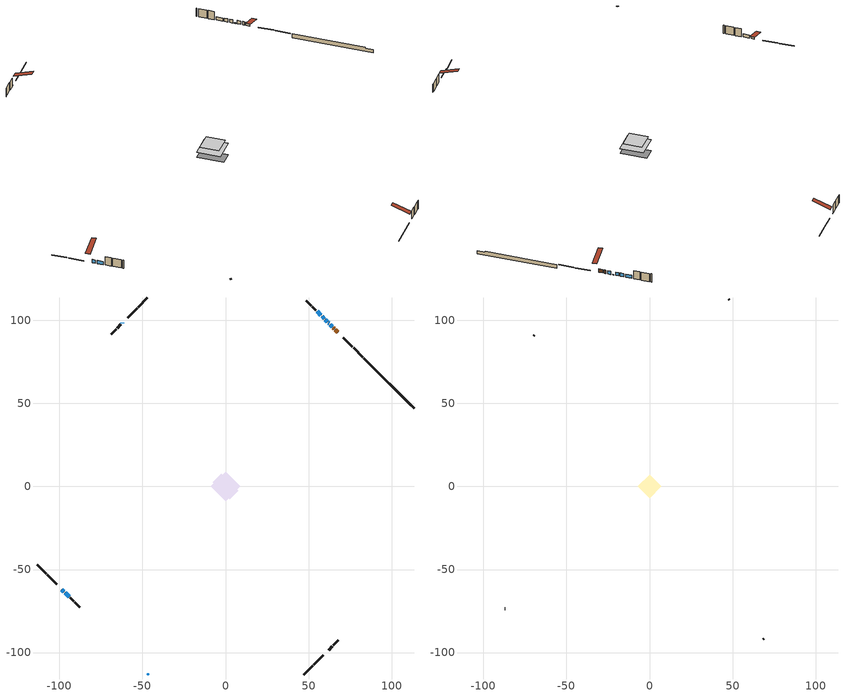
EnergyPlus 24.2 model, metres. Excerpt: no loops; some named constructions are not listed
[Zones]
conditioned space
 floor adiabatic (AdiabaticFloorConstruction): -8.88,0 0,8.88 8.88,0 0,-8.88 z3.05
 floor foundation (Slab1 construction): -7.53,2.52 -2.52,7.53 7.53,-2.52 2.52,-7.53 z-1.7
 wall outside (RimJoist1 construction): 47.02,-113.51 52.63,-107.9 / -113.51,-47.02 -107.9,-52.63 / -47.02,113.51 -52.63,107.9 / 82.72,77.8 77.11,83.41 z0.61:0.91
 wall outside (RimJoist2 construction): 53.28,-107.24 58.93,-101.59 / -107.24,-53.28 -101.59,-58.93 / -53.28,107.24 -58.93,101.59 / 76.46,84.07 70.81,89.72 z0.61:0.91
 wall outside (AdiabaticWallConstruction 1): 67.68,92.85 66.2,94.33 / 65.55,94.98 64.96,95.57 z0.61:2.64
 wall outside (AdiabaticWallConstruction): 64.31,96.22 63.01,97.52 / 59.44,101.09 58.15,102.38 z0.61:2.64; 62.36,98.17 61.93,98.6 / -62.06,98.47 -62.28,98.25 z0.61:0.95; 61.28,99.25 60.1,100.43 z0.61:2.47; -98.47,-62.06 -97.28,-63.25 / 57.49,103.04 55.13,105.4 z0.61:2.48; -96.62,-63.91 -94.24,-66.29 z0.61:2.49
 wall outside (Wall1 construction): 62.06,-98.47 64.28,-96.25 / -93.58,-66.95 -91.37,-69.16 / -62.93,97.6 -65.15,95.38 / 54.47,106.06 52.26,108.27 z0.61:5.49
 wall outside (Wall2 construction): 64.93,-95.6 67.93,-92.6 / -90.71,-69.82 -87.71,-72.82 / -65.8,94.73 -68.8,91.73 / 51.6,108.93 48.6,111.93 z0.61:5.49
 wall foundation (FoundationWall1 construction): 83.38,77.15,-1.7 83.38,77.15,0.61 110.5,50.03,0.61 110.5,50.03,0.15 113.51,47.02,0.15 113.51,47.02,-1.7
 window (WindowConstruction): 64.3,96.22 63.01,97.52 z0.61:2.64
 window (WindowConstruction 6): 62.35,98.17 61.93,98.6 z0.61:0.95
 window (WindowConstruction 7): -62.06,98.47 -62.27,98.25 z0.61:0.95
 window (WindowConstruction 1): 61.27,99.25 60.1,100.43 z0.61:2.47
 window (WindowConstruction 2): -98.47,-62.06 -97.28,-63.25 z0.61:2.48
 window (WindowConstruction 3): 59.44,101.09 58.15,102.38 z0.61:2.64
 window (WindowConstruction 4): 57.49,103.04 55.13,105.4 z0.61:2.48
 window (WindowConstruction 5): -96.62,-63.91 -94.24,-66.29 z0.61:2.49
 door (Door): 67.68,92.85 66.2,94.33 z0.61:2.64
 door (Door 1): 65.55,94.98 64.96,95.57 z0.61:2.64
 ceiling adiabatic (AdiabaticFloorConstruction): 0,-8.88 8.88,0 0,8.88 -8.88,0 z3.05
 roof outside (AdiabaticRoofConstruction): -46.14,-113.51,5.49 -46.14,-112.68,5.77 -47.02,-112.68,5.77 -47.02,-113.51,5.49
 skylight (SkylightConstruction): -46.14,-113.51,5.49 -46.14,-112.68,5.76 -47.02,-112.68,5.76 -47.02,-113.51,5.49
attic - vented
 floor to conditioned space (Floor1 construction Reversed): -7.07,0 0,7.07 7.07,0 0,-7.07 z5.49
 wall outside (Wall3 construction): 68.59,-91.94 68.86,-91.67 / -87.06,-73.47 -86.79,-73.74 / -69.46,91.07 -69.73,90.8 / 47.94,112.59 47.67,112.85 z0.61:5.49
 roof outside (Roof1 construction): 61.41,-99.12,5.49 54.52,-92.23,8.73 52.7,-94.05,8.73 59.59,-100.94,5.49; -99.12,-61.41,5.49 -92.23,-54.52,8.73 -94.05,-52.7,8.73 -100.94,-59.59,5.49; -61.41,99.12,5.49 -54.52,92.23,8.73 -52.7,94.05,8.73 -59.59,100.94,5.49; 68.34,92.19,5.49 61.45,85.3,8.73 63.26,83.49,8.73 70.15,90.38,5.49
[Material] Roughness=Rough; Thermal Absorptance=0.9
Name | Thickness {m} | Conductivity {W/m-K} | Density {kg/m3} | Specific Heat {J/kg-K} | Solar Absorptance | Visible Absorptance
ceiling loosefill ins | 0.169333 | 0.0480833 | 16.02 | 1046.75 | 0.7 | 0.7
ceiling stud and cavity | 0.1397 | 0.144249 | 65.682 | 1177.47 | 0.7 | 0.7
gypsum board | 0.0127 | 0.160291 | 801 | 837.4 | 0.6 | 0.6
[Construction]
Floor1 construction: ceiling loosefill ins, ceiling stud and cavity, gypsum board
[Schedule:Day:Interval]
interior lighting schedule day: No, 01:00, 0.108182, 04:00, 0.0901515, 05:00, 0.0991667, 06:00, 0.162273, 07:00, 0.270455, 08:00, 0.342576, 10:00, 0.369621, 11:00, 0.351591, 12:00, 0.333561, 13:00, 0.324545, 14:00, 0.31553, 15:00, 0.333561, 16:00, 0.369621, 17:00, 0.450758, 18:00, 0.585985, 19:00, 0.775303, 20:00, 0.955606, 21:00, 0.991667, 22:00, 0.712197, 23:00, 0.360606, 24:00, 0.162273
interior lighting schedule day 1: No, 01:00, 0.100909, 04:00, 0.0840909, 05:00, 0.0925, 06:00, 0.151364, 07:00, 0.252273, 08:00, 0.319545, 10:00, 0.344773, 11:00, 0.327955, 12:00, 0.311136, 13:00, 0.302727, 14:00, 0.294318, 15:00, 0.311136, 16:00, 0.344773, 17:00, 0.420455, 18:00, 0.546591, 19:00, 0.723182, 20:00, 0.891364, 21:00, 0.925, 22:00, 0.664318, 23:00, 0.336364, 24:00, 0.151364
interior lighting schedule day 2: No, 01:00, 0.0927273, 04:00, 0.0772727, 05:00, 0.085, 06:00, 0.139091, 07:00, 0.231818, 08:00, 0.293636, 10:00, 0.316818, 11:00, 0.301364, 12:00, 0.285909, 13:00, 0.278182, 14:00, 0.270455, 15:00, 0.285909, 16:00, 0.316818, 17:00, 0.386364, 18:00, 0.502273, 19:00, 0.664545, 20:00, 0.819091, 21:00, 0.85, 22:00, 0.610455, 23:00, 0.309091, 24:00, 0.139091
interior lighting schedule day 3: No, 01:00, 0.0845455, 04:00, 0.0704545, 05:00, 0.0775, 06:00, 0.126818, 07:00, 0.211364, 08:00, 0.267727, 10:00, 0.288864, 11:00, 0.274773, 12:00, 0.260682, 13:00, 0.253636, 14:00, 0.246591, 15:00, 0.260682, 16:00, 0.288864, 17:00, 0.352273, 18:00, 0.457955, 19:00, 0.605909, 20:00, 0.746818, 21:00, 0.775, 22:00, 0.556591, 23:00, 0.281818, 24:00, 0.126818
interior lighting schedule day 4: No, 01:00, 0.0763636, 04:00, 0.0636364, 05:00, 0.07, 06:00, 0.114545, 07:00, 0.190909, 08:00, 0.241818, 10:00, 0.260909, 11:00, 0.248182, 12:00, 0.235455, 13:00, 0.229091, 14:00, 0.222727, 15:00, 0.235455, 16:00, 0.260909, 17:00, 0.318182, 18:00, 0.413636, 19:00, 0.547273, 20:00, 0.674545, 21:00, 0.7, 22:00, 0.502727, 23:00, 0.254545, 24:00, 0.114545
interior lighting schedule day 5: No, 01:00, 0.0727273, 04:00, 0.0606061, 05:00, 0.0666667, 06:00, 0.109091, 07:00, 0.181818, 08:00, 0.230303, 10:00, 0.248485, 11:00, 0.236364, 12:00, 0.224242, 13:00, 0.218182, 14:00, 0.212121, 15:00, 0.224242, 16:00, 0.248485, 17:00, 0.30303, 18:00, 0.393939, 19:00, 0.521212, 20:00, 0.642424, 21:00, 0.666667, 22:00, 0.478788, 23:00, 0.242424, 24:00, 0.109091
interior lighting schedule day 6: No, 01:00, 0.0745455, 04:00, 0.0621212, 05:00, 0.0683333, 06:00, 0.111818, 07:00, 0.186364, 08:00, 0.236061, 10:00, 0.254697, 11:00, 0.242273, 12:00, 0.229848, 13:00, 0.223636, 14:00, 0.217424, 15:00, 0.229848, 16:00, 0.254697, 17:00, 0.310606, 18:00, 0.403788, 19:00, 0.534242, 20:00, 0.658485, 21:00, 0.683333, 22:00, 0.490758, 23:00, 0.248485, 24:00, 0.111818
interior lighting schedule day 7: No, 01:00, 0.08, 04:00, 0.0666667, 05:00, 0.0733333, 06:00, 0.12, 07:00, 0.2, 08:00, 0.253333, 10:00, 0.273333, 11:00, 0.26, 12:00, 0.246667, 13:00, 0.24, 14:00, 0.233333, 15:00, 0.246667, 16:00, 0.273333, 17:00, 0.333333, 18:00, 0.433333, 19:00, 0.573333, 20:00, 0.706667, 21:00, 0.733333, 22:00, 0.526667, 23:00, 0.266667, 24:00, 0.12
interior lighting schedule day 8: No, 01:00, 0.0890909, 04:00, 0.0742424, 05:00, 0.0816667, 06:00, 0.133636, 07:00, 0.222727, 08:00, 0.282121, 10:00, 0.304394, 11:00, 0.289545, 12:00, 0.274697, 13:00, 0.267273, 14:00, 0.259848, 15:00, 0.274697, 16:00, 0.304394, 17:00, 0.371212, 18:00, 0.482576, 19:00, 0.638485, 20:00, 0.78697, 21:00, 0.816667, 22:00, 0.586515, 23:00, 0.29697, 24:00, 0.133636
interior lighting schedule day 9: No, 01:00, 0.0972727, 04:00, 0.0810606, 05:00, 0.0891667, 06:00, 0.145909, 07:00, 0.243182, 08:00, 0.30803, 10:00, 0.332348, 11:00, 0.316136, 12:00, 0.299924, 13:00, 0.291818, 14:00, 0.283712, 15:00, 0.299924, 16:00, 0.332348, 17:00, 0.405303, 18:00, 0.526894, 19:00, 0.697121, 20:00, 0.859242, 21:00, 0.891667, 22:00, 0.640379, 23:00, 0.324242, 24:00, 0.145909
interior lighting schedule day 10: No, 01:00, 0.105455, 04:00, 0.0878788, 05:00, 0.0966667, 06:00, 0.158182, 07:00, 0.263636, 08:00, 0.333939, 10:00, 0.360303, 11:00, 0.342727, 12:00, 0.325152, 13:00, 0.316364, 14:00, 0.307576, 15:00, 0.325152, 16:00, 0.360303, 17:00, 0.439394, 18:00, 0.571212, 19:00, 0.755758, 20:00, 0.931515, 21:00, 0.966667, 22:00, 0.694242, 23:00, 0.351515, 24:00, 0.158182
interior lighting schedule day 11: No, 01:00, 0.109091, 04:00, 0.0909091, 05:00, 0.1, 06:00, 0.163636, 07:00, 0.272727, 08:00, 0.345455, 10:00, 0.372727, 11:00, 0.354545, 12:00, 0.336364, 13:00, 0.327273, 14:00, 0.318182, 15:00, 0.336364, 16:00, 0.372727, 17:00, 0.454545, 18:00, 0.590909, 19:00, 0.781818, 20:00, 0.963636, 21:00, 1, 22:00, 0.718182, 23:00, 0.363636, 24:00, 0.163636
interior lighting schedule default day; occupants schedule default day; clothes dryer schedule default day; cooking range schedule default day; misc plug loads schedule default day; general water use schedule default day; heating setpoint default day; cooling setpoint default day; clothes dryer exhaust 0 schedule default day; cooling season schedule day; cooling season schedule day 2; cooling season schedule default day; exterior lighting schedule default day; natural vent schedule default day: No, 24:00, 0
occupants schedule day: No, 05:00, 0.426829, 06:00, 0.719512, 07:00, 1, 08:00, 0.670732, 09:00, 0.329268, 14:00, 0.170732, 15:00, 0.231707, 16:00, 0.329268, 17:00, 0.5, 18:00, 0.670732, 19:00, 0.829268, 21:00, 1, 22:00, 0.853659, 23:00, 0.646341, 24:00, 0.426829
clothes dryer schedule day; clothes dryer exhaust 0 schedule day: No, 01:00, 0.123457, 02:00, 0.0740741, 03:00, 0.0493827, 04:00, 0.0246914, 05:00, 0.0493827, 06:00, 0.0740741, 07:00, 0.197531, 08:00, 0.395062, 09:00, 0.592593, 10:00, 0.839506, 11:00, 0.962963, 12:00, 1, 13:00, 0.91358, 14:00, 0.82716, 15:00, 0.716049, 16:00, 0.753086, 17:00, 0.679012, 18:00, 0.666667, 20:00, 0.62963, 21:00, 0.641975, 22:00, 0.666667, 23:00, 0.54321, 24:00, 0.296296
cooking range schedule day: No, 05:00, 0.0597015, 06:00, 0.11194, 07:00, 0.171642, 08:00, 0.291045, 11:00, 0.343284, 12:00, 0.402985, 13:00, 0.462687, 14:00, 0.343284, 15:00, 0.291045, 16:00, 0.402985, 17:00, 0.567164, 18:00, 1, 19:00, 0.850746, 20:00, 0.432836, 21:00, 0.291045, 22:00, 0.231343, 23:00, 0.171642, 24:00, 0.11194
misc plug loads schedule day: No, 06:00, 0.705882, 07:00, 0.745098, 08:00, 0.803922, 15:00, 0.823529, 16:00, 0.862745, 17:00, 0.921569, 18:00, 0.980392, 19:00, 1, 20:00, 0.980392, 21:00, 0.941176, 22:00, 0.862745, 23:00, 0.784314, 24:00, 0.72549
general water use schedule day: No, 01:00, 0.315068, 03:00, 0.287671, 04:00, 0.342466, 05:00, 0.369863, 06:00, 0.520548, 07:00, 0.60274, 08:00, 0.534247, 10:00, 0.506849, 11:00, 0.465753, 14:00, 0.479452, 15:00, 0.534247, 16:00, 0.589041, 17:00, 0.69863, 18:00, 0.876712, 19:00, 0.890411, 20:00, 0.986301, 21:00, 1, 22:00, 0.863014, 23:00, 0.616438, 24:00, 0.465753
heating setpoint day: No, 24:00, 21
cooling setpoint day: No, 24:00, 25
cooling season schedule day 1: No, 24:00, 1
exterior lighting schedule day: No, 01:00, 0.566667, 03:00, 0.524167, 05:00, 0.495833, 06:00, 0.5525, 07:00, 0.623333, 08:00, 0.580833, 09:00, 0.439167, 10:00, 0.354167, 12:00, 0.34, 13:00, 0.354167, 14:00, 0.396667, 15:00, 0.425, 16:00, 0.495833, 17:00, 0.623333, 18:00, 0.793333, 19:00, 0.906667, 20:00, 0.963333, 21:00, 0.991667, 22:00, 0.920833, 23:00, 0.793333, 24:00, 0.665833
exterior lighting schedule day 1: No, 01:00, 0.528571, 03:00, 0.488929, 05:00, 0.4625, 06:00, 0.515357, 07:00, 0.581429, 08:00, 0.541786, 09:00, 0.409643, 10:00, 0.330357, 12:00, 0.317143, 13:00, 0.330357, 14:00, 0.37, 15:00, 0.396429, 16:00, 0.4625, 17:00, 0.581429, 18:00, 0.74, 19:00, 0.845714, 20:00, 0.898571, 21:00, 0.925, 22:00, 0.858929, 23:00, 0.74, 24:00, 0.621071
exterior lighting schedule day 10: No, 01:00, 0.552381, 03:00, 0.510952, 05:00, 0.483333, 06:00, 0.538571, 07:00, 0.607619, 08:00, 0.56619, 09:00, 0.428095, 10:00, 0.345238, 12:00, 0.331429, 13:00, 0.345238, 14:00, 0.386667, 15:00, 0.414286, 16:00, 0.483333, 17:00, 0.607619, 18:00, 0.773333, 19:00, 0.88381, 20:00, 0.939048, 21:00, 0.966667, 22:00, 0.897619, 23:00, 0.773333, 24:00, 0.649048
exterior lighting schedule day 11: No, 01:00, 0.571429, 03:00, 0.528571, 05:00, 0.5, 06:00, 0.557143, 07:00, 0.628571, 08:00, 0.585714, 09:00, 0.442857, 10:00, 0.357143, 12:00, 0.342857, 13:00, 0.357143, 14:00, 0.4, 15:00, 0.428571, 16:00, 0.5, 17:00, 0.628571, 18:00, 0.8, 19:00, 0.914286, 20:00, 0.971429, 21:00, 1, 22:00, 0.928571, 23:00, 0.8, 24:00, 0.671429
exterior lighting schedule day 2: No, 01:00, 0.485714, 03:00, 0.449286, 05:00, 0.425, 06:00, 0.473571, 07:00, 0.534286, 08:00, 0.497857, 09:00, 0.376429, 10:00, 0.303571, 12:00, 0.291429, 13:00, 0.303571, 14:00, 0.34, 15:00, 0.364286, 16:00, 0.425, 17:00, 0.534286, 18:00, 0.68, 19:00, 0.777143, 20:00, 0.825714, 21:00, 0.85, 22:00, 0.789286, 23:00, 0.68, 24:00, 0.570714
exterior lighting schedule day 3: No, 01:00, 0.442857, 03:00, 0.409643, 05:00, 0.3875, 06:00, 0.431786, 07:00, 0.487143, 08:00, 0.453929, 09:00, 0.343214, 10:00, 0.276786, 12:00, 0.265714, 13:00, 0.276786, 14:00, 0.31, 15:00, 0.332143, 16:00, 0.3875, 17:00, 0.487143, 18:00, 0.62, 19:00, 0.708571, 20:00, 0.752857, 21:00, 0.775, 22:00, 0.719643, 23:00, 0.62, 24:00, 0.520357
exterior lighting schedule day 4: No, 01:00, 0.4, 03:00, 0.37, 05:00, 0.35, 06:00, 0.39, 07:00, 0.44, 08:00, 0.41, 09:00, 0.31, 10:00, 0.25, 12:00, 0.24, 13:00, 0.25, 14:00, 0.28, 15:00, 0.3, 16:00, 0.35, 17:00, 0.44, 18:00, 0.56, 19:00, 0.64, 20:00, 0.68, 21:00, 0.7, 22:00, 0.65, 23:00, 0.56, 24:00, 0.47
exterior lighting schedule day 5: No, 01:00, 0.380952, 03:00, 0.352381, 05:00, 0.333333, 06:00, 0.371429, 07:00, 0.419048, 08:00, 0.390476, 09:00, 0.295238, 10:00, 0.238095, 12:00, 0.228571, 13:00, 0.238095, 14:00, 0.266667, 15:00, 0.285714, 16:00, 0.333333, 17:00, 0.419048, 18:00, 0.533333, 19:00, 0.609524, 20:00, 0.647619, 21:00, 0.666667, 22:00, 0.619048, 23:00, 0.533333, 24:00, 0.447619
exterior lighting schedule day 6: No, 01:00, 0.390476, 03:00, 0.36119, 05:00, 0.341667, 06:00, 0.380714, 07:00, 0.429524, 08:00, 0.400238, 09:00, 0.302619, 10:00, 0.244048, 12:00, 0.234286, 13:00, 0.244048, 14:00, 0.273333, 15:00, 0.292857, 16:00, 0.341667, 17:00, 0.429524, 18:00, 0.546667, 19:00, 0.624762, 20:00, 0.66381, 21:00, 0.683333, 22:00, 0.634524, 23:00, 0.546667, 24:00, 0.45881
exterior lighting schedule day 7: No, 01:00, 0.419048, 03:00, 0.387619, 05:00, 0.366667, 06:00, 0.408571, 07:00, 0.460952, 08:00, 0.429524, 09:00, 0.324762, 10:00, 0.261905, 12:00, 0.251429, 13:00, 0.261905, 14:00, 0.293333, 15:00, 0.314286, 16:00, 0.366667, 17:00, 0.460952, 18:00, 0.586667, 19:00, 0.670476, 20:00, 0.712381, 21:00, 0.733333, 22:00, 0.680952, 23:00, 0.586667, 24:00, 0.492381
exterior lighting schedule day 8: No, 01:00, 0.466667, 03:00, 0.431667, 05:00, 0.408333, 06:00, 0.455, 07:00, 0.513333, 08:00, 0.478333, 09:00, 0.361667, 10:00, 0.291667, 12:00, 0.28, 13:00, 0.291667, 14:00, 0.326667, 15:00, 0.35, 16:00, 0.408333, 17:00, 0.513333, 18:00, 0.653333, 19:00, 0.746667, 20:00, 0.793333, 21:00, 0.816667, 22:00, 0.758333, 23:00, 0.653333, 24:00, 0.548333
exterior lighting schedule day 9: No, 01:00, 0.509524, 03:00, 0.47131, 05:00, 0.445833, 06:00, 0.496786, 07:00, 0.560476, 08:00, 0.522262, 09:00, 0.394881, 10:00, 0.318452, 12:00, 0.305714, 13:00, 0.318452, 14:00, 0.356667, 15:00, 0.382143, 16:00, 0.445833, 17:00, 0.560476, 18:00, 0.713333, 19:00, 0.815238, 20:00, 0.86619, 21:00, 0.891667, 22:00, 0.827976, 23:00, 0.713333, 24:00, 0.59869
[Schedule:Week:Daily]
heating setpoint Week Rule - Jan1-Dec31: heating setpoint day, heating setpoint day, heating setpoint day, heating setpoint day, heating setpoint day, heating setpoint day, heating setpoint day, heating setpoint default day, heating setpoint default day, heating setpoint default day, heating setpoint default day, heating setpoint default day
cooling season schedule Week Rule - Sep2-Dec31: cooling season schedule day 2, cooling season schedule day 2, cooling season schedule day 2, cooling season schedule day 2, cooling season schedule day 2, cooling season schedule day 2, cooling season schedule day 2, cooling season schedule default day, cooling season schedule default day, cooling season schedule default day, cooling season schedule default day, cooling season schedule default day
exterior lighting schedule Week Rule - Oct28-Nov3: exterior lighting schedule day 9, exterior lighting schedule day 9, exterior lighting schedule day 9, exterior lighting schedule day 9, exterior lighting schedule day 10, exterior lighting schedule day 10, exterior lighting schedule day 10, exterior lighting schedule default day, exterior lighting schedule default day, exterior lighting schedule default day, exterior lighting schedule default day, exterior lighting schedule default day
exterior lighting schedule Week Rule - Nov4-Nov24: exterior lighting schedule day 10, exterior lighting schedule day 10, exterior lighting schedule day 10, exterior lighting schedule day 10, exterior lighting schedule day 10, exterior lighting schedule day 10, exterior lighting schedule day 10, exterior lighting schedule default day, exterior lighting schedule default day, exterior lighting schedule default day, exterior lighting schedule default day, exterior lighting schedule default day
exterior lighting schedule Week Rule - Nov25-Dec1: exterior lighting schedule day 10, exterior lighting schedule day 10, exterior lighting schedule day 10, exterior lighting schedule day 10, exterior lighting schedule day 10, exterior lighting schedule day 10, exterior lighting schedule day 11, exterior lighting schedule default day, exterior lighting schedule default day, exterior lighting schedule default day, exterior lighting schedule default day, exterior lighting schedule default day
exterior lighting schedule Week Rule - Dec2-Dec31: exterior lighting schedule day 11, exterior lighting schedule day 11, exterior lighting schedule day 11, exterior lighting schedule day 11, exterior lighting schedule day 11, exterior lighting schedule day 11, exterior lighting schedule day 11, exterior lighting schedule default day, exterior lighting schedule default day, exterior lighting schedule default day, exterior lighting schedule default day, exterior lighting schedule default day
natural vent schedule Week Rule - Jan1-Dec31: natural vent schedule default day, natural vent schedule default day, natural vent schedule default day, natural vent schedule default day, natural vent schedule default day, natural vent schedule default day, natural vent schedule default day, natural vent schedule default day, natural vent schedule default day, natural vent schedule default day, natural vent schedule default day, natural vent schedule default day
